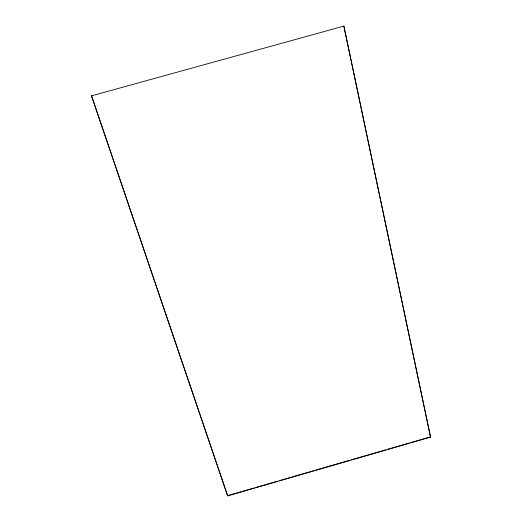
<?xml version="1.0" encoding="UTF-8"?>
<svg xmlns="http://www.w3.org/2000/svg" width="522" height="522" viewBox="0 0 522 522"><rect width="100%" height="100%" fill="white"/><g stroke="black" fill="none" stroke-linecap="round" stroke-linejoin="round"><path stroke-width="0.78" d="M227.657 495.9L91.507 95.8L227.657 495.9L430.559 437.123L343.861 26.113L430.559 437.123M228.414 495.398L254.253 487.913M255.819 487.457L277.743 481.108M279.309 480.658L290.265 477.48M291.831 477.03L313.755 470.674M315.321 470.224L349.773 460.241M351.339 459.791L385.791 449.814M387.357 449.357L409.281 443.008M410.847 442.552L430.422 436.881M91.441 95.865L343.861 26.113"/></g></svg>
